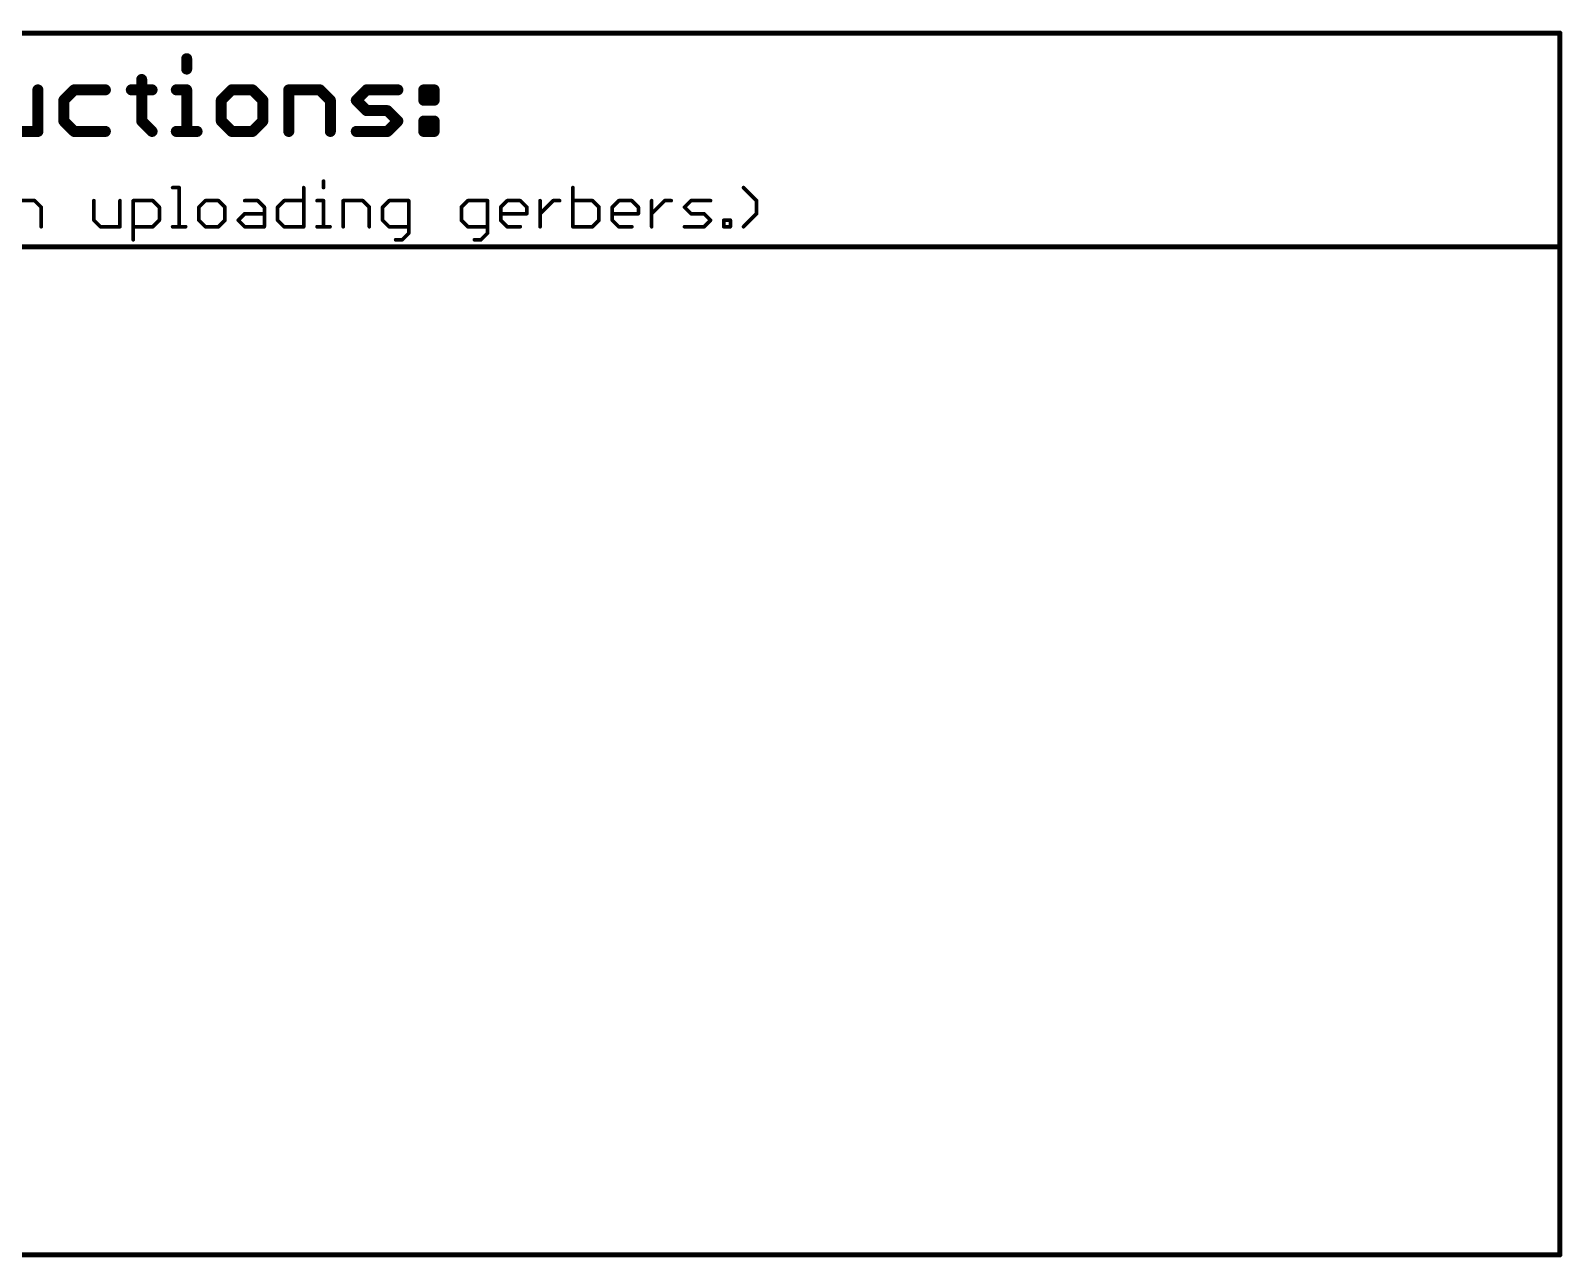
# Model space of a CAD drawing. Extents: x -34 to 73, y -65 to 31.
# Drawn here: x 3.7 to 67.4, y -64.9 to -13.9 of the extents above; entities that cross this region are included whole.
import ezdxf

# ---------------------------------------------------------------- set-up
doc = ezdxf.new("R2010")
doc.units = 0
doc.layers.add('51', color=53, linetype='CONTINUOUS')

msp = doc.modelspace()

# ---------------------------------------------------------------- linework, layer by layer
at = {"layer": '51'}
for points, const_width in [([(-34.29, -13.97), (67.31, -13.97)], 0.2032), ([(67.31, -13.97), (67.31, -22.86)], 0.2032), ([(10.2069, -15.0342), (10.2069, -15.4664)], 0.4572), ([(8.3358, -15.8986), (8.3358, -17.6272)], 0.4572), ([(4.0192, -18.0594), (4.0192, -16.3307)], 0.4572), ([(5.5293, -16.3307), (5.0971, -16.7629)], 0.4572), ([(5.0971, -16.7629), (5.0971, -17.6272)], 0.4572), ([(6.8258, -16.3307), (5.5293, -16.3307)], 0.4572), ([(7.9037, -16.3307), (8.768, -16.3307)], 0.4572), ([(9.7747, -16.3307), (10.2069, -16.3307)], 0.4572), ([(10.2069, -16.3307), (10.2069, -18.0594)], 0.4572), ([(12.0779, -16.3307), (11.6457, -16.7629)], 0.4572), ([(11.6457, -16.7629), (11.6457, -17.6272)], 0.4572), ([(12.9422, -16.3307), (12.0779, -16.3307)], 0.4572), ([(13.3744, -16.7629), (12.9422, -16.3307)], 0.4572), ([(13.3744, -17.6272), (13.3744, -16.7629)], 0.4572), ([(14.4523, -18.0594), (14.4523, -16.3307)], 0.4572), ([(14.4523, -16.3307), (15.7488, -16.3307)], 0.4572), ([(15.7488, -16.3307), (16.181, -16.7629)], 0.4572), ([(16.181, -16.7629), (16.181, -18.0594)], 0.4572), ([(17.2589, -16.7629), (17.691, -16.3307)], 0.4572), ([(17.691, -17.1951), (17.2589, -16.7629)], 0.4572), ([(17.691, -16.3307), (18.9875, -16.3307)], 0.4572), ([(20.0654, -16.3307), (20.4976, -16.3307)], 0.4572), ([(20.0654, -16.7629), (20.0654, -16.3307)], 0.4572), ([(20.4976, -16.7629), (20.0654, -16.7629)], 0.4572), ([(20.4976, -16.3307), (20.4976, -16.7629)], 0.4572), ([(18.5554, -17.1951), (17.691, -17.1951)], 0.4572), ([(18.9875, -17.6272), (18.5554, -17.1951)], 0.4572), ([(2.7227, -18.0594), (4.0192, -18.0594)], 0.4572), ([(5.0971, -17.6272), (5.5293, -18.0594)], 0.4572), ([(5.5293, -18.0594), (6.8258, -18.0594)], 0.4572), ([(8.3358, -17.6272), (8.768, -18.0594)], 0.4572), ([(9.7747, -18.0594), (10.639, -18.0594)], 0.4572), ([(11.6457, -17.6272), (12.0779, -18.0594)], 0.4572), ([(12.0779, -18.0594), (12.9422, -18.0594)], 0.4572), ([(12.9422, -18.0594), (13.3744, -17.6272)], 0.4572), ([(17.2589, -18.0594), (18.5554, -18.0594)], 0.4572), ([(18.5554, -18.0594), (18.9875, -17.6272)], 0.4572), ([(20.0654, -17.6272), (20.4976, -17.6272)], 0.4572), ([(20.0654, -18.0594), (20.0654, -17.6272)], 0.4572), ([(20.4976, -18.0594), (20.0654, -18.0594)], 0.4572), ([(20.4976, -17.6272), (20.4976, -18.0594)], 0.4572), ([(9.6223, -20.3948), (9.8934, -20.3948)], 0.1524), ([(9.8934, -20.3948), (9.8934, -22.0218)], 0.1524), ([(15.0727, -20.3948), (15.0727, -22.0218)], 0.1524), ([(15.8963, -20.1236), (15.8963, -20.3948)], 0.1524), ([(26.2667, -20.3948), (26.2667, -22.0218)], 0.1524), ([(33.9034, -20.9371), (33.361, -20.3948)], 0.1524), ([(3.0736, -20.9371), (3.8871, -20.9371)], 0.1524), ([(3.8871, -20.9371), (4.1583, -21.2083)], 0.1524), ([(6.3479, -20.9371), (6.3479, -21.7506)], 0.1524), ([(7.4326, -22.0218), (7.4326, -20.9371)], 0.1524), ([(7.9851, -22.5641), (7.9851, -20.9371)], 0.1524), ([(7.9851, -20.9371), (8.7986, -20.9371)], 0.1524), ([(8.7986, -20.9371), (9.0698, -21.2083)], 0.1524), ([(10.9849, -20.9371), (10.7137, -21.2083)], 0.1524), ([(11.5272, -20.9371), (10.9849, -20.9371)], 0.1524), ([(11.7984, -21.2083), (11.5272, -20.9371)], 0.1524), ([(12.622, -20.9371), (13.1644, -20.9371)], 0.1524), ([(13.1644, -20.9371), (13.4355, -21.2083)], 0.1524), ([(13.988, -21.2083), (14.2592, -20.9371)], 0.1524), ([(14.2592, -20.9371), (15.0727, -20.9371)], 0.1524), ([(15.6252, -20.9371), (15.8963, -20.9371)], 0.1524), ([(15.8963, -20.9371), (15.8963, -22.0218)], 0.1524), ([(16.7166, -22.0218), (16.7166, -20.9371)], 0.1524), ([(16.7166, -20.9371), (17.5301, -20.9371)], 0.1524), ([(17.5301, -20.9371), (17.8013, -21.2083)], 0.1524), ([(18.6249, -20.9371), (18.3538, -21.2083)], 0.1524), ([(19.4384, -20.9371), (18.6249, -20.9371)], 0.1524), ([(19.4384, -22.293), (19.4384, -20.9371)], 0.1524), ([(21.8992, -20.9371), (21.6281, -21.2083)], 0.1524), ([(22.7127, -20.9371), (21.8992, -20.9371)], 0.1524), ([(22.7127, -22.293), (22.7127, -20.9371)], 0.1524), ([(23.2652, -21.2083), (23.5364, -20.9371)], 0.1524), ([(23.5364, -20.9371), (24.0787, -20.9371)], 0.1524), ([(24.0787, -20.9371), (24.3499, -21.2083)], 0.1524), ([(24.9024, -22.0218), (24.9024, -20.9371)], 0.1524), ([(24.9024, -21.4795), (25.4447, -20.9371)], 0.1524), ([(25.4447, -20.9371), (25.7159, -20.9371)], 0.1524), ([(27.0802, -20.9371), (26.2667, -20.9371)], 0.1524), ([(27.3513, -21.2083), (27.0802, -20.9371)], 0.1524), ([(27.9038, -21.2083), (28.175, -20.9371)], 0.1524), ([(28.175, -20.9371), (28.7173, -20.9371)], 0.1524), ([(28.7173, -20.9371), (28.9885, -21.2083)], 0.1524), ([(29.541, -22.0218), (29.541, -20.9371)], 0.1524), ([(29.541, -21.4795), (30.0833, -20.9371)], 0.1524), ([(30.0833, -20.9371), (30.3545, -20.9371)], 0.1524), ([(30.9053, -21.2083), (31.1765, -20.9371)], 0.1524), ([(31.1765, -20.9371), (31.99, -20.9371)], 0.1524), ([(33.9034, -21.4795), (33.9034, -20.9371)], 0.1524), ([(4.1583, -21.2083), (4.1583, -22.0218)], 0.1524), ([(9.0698, -21.2083), (9.0698, -21.7506)], 0.1524), ([(10.7137, -21.2083), (10.7137, -21.7506)], 0.1524), ([(11.7984, -21.7506), (11.7984, -21.2083)], 0.1524), ([(12.3509, -21.7506), (12.622, -21.4795)], 0.1524), ([(12.622, -21.4795), (13.4355, -21.4795)], 0.1524), ([(13.4355, -21.2083), (13.4355, -22.0218)], 0.1524), ([(13.988, -21.7506), (13.988, -21.2083)], 0.1524), ([(17.8013, -21.2083), (17.8013, -22.0218)], 0.1524), ([(18.3538, -21.2083), (18.3538, -21.7506)], 0.1524), ([(21.6281, -21.2083), (21.6281, -21.7506)], 0.1524), ([(23.2652, -21.7506), (23.2652, -21.2083)], 0.1524), ([(24.3499, -21.4795), (23.2652, -21.4795)], 0.1524), ([(24.3499, -21.2083), (24.3499, -21.4795)], 0.1524), ([(27.3513, -21.7506), (27.3513, -21.2083)], 0.1524), ([(27.9038, -21.7506), (27.9038, -21.2083)], 0.1524), ([(28.9885, -21.4795), (27.9038, -21.4795)], 0.1524), ([(28.9885, -21.2083), (28.9885, -21.4795)], 0.1524), ([(31.1765, -21.4795), (30.9053, -21.2083)], 0.1524), ([(31.7188, -21.4795), (31.1765, -21.4795)], 0.1524), ([(31.99, -21.7506), (31.7188, -21.4795)], 0.1524), ([(33.361, -22.0218), (33.9034, -21.4795)], 0.1524), ([(6.3479, -21.7506), (6.6191, -22.0218)], 0.1524), ([(6.6191, -22.0218), (7.4326, -22.0218)], 0.1524), ([(8.7986, -22.0218), (7.9851, -22.0218)], 0.1524), ([(9.0698, -21.7506), (8.7986, -22.0218)], 0.1524), ([(9.6223, -22.0218), (10.1646, -22.0218)], 0.1524), ([(10.7137, -21.7506), (10.9849, -22.0218)], 0.1524), ([(10.9849, -22.0218), (11.5272, -22.0218)], 0.1524), ([(11.5272, -22.0218), (11.7984, -21.7506)], 0.1524), ([(12.622, -22.0218), (12.3509, -21.7506)], 0.1524), ([(13.4355, -22.0218), (12.622, -22.0218)], 0.1524), ([(14.2592, -22.0218), (13.988, -21.7506)], 0.1524), ([(15.0727, -22.0218), (14.2592, -22.0218)], 0.1524), ([(15.6252, -22.0218), (16.1675, -22.0218)], 0.1524), ([(18.3538, -21.7506), (18.6249, -22.0218)], 0.1524), ([(18.6249, -22.0218), (19.4384, -22.0218)], 0.1524), ([(19.1673, -22.5641), (19.4384, -22.293)], 0.1524), ([(21.6281, -21.7506), (21.8992, -22.0218)], 0.1524), ([(21.8992, -22.0218), (22.7127, -22.0218)], 0.1524), ([(22.4416, -22.5641), (22.7127, -22.293)], 0.1524), ([(23.5364, -22.0218), (23.2652, -21.7506)], 0.1524), ([(24.0787, -22.0218), (23.5364, -22.0218)], 0.1524), ([(26.2667, -22.0218), (27.0802, -22.0218)], 0.1524), ([(27.0802, -22.0218), (27.3513, -21.7506)], 0.1524), ([(28.175, -22.0218), (27.9038, -21.7506)], 0.1524), ([(28.7173, -22.0218), (28.175, -22.0218)], 0.1524), ([(30.9053, -22.0218), (31.7188, -22.0218)], 0.1524), ([(31.7188, -22.0218), (31.99, -21.7506)], 0.1524), ([(32.5425, -22.0218), (32.5425, -21.7506)], 0.1524), ([(32.5425, -21.7506), (32.8136, -21.7506)], 0.1524), ([(32.8136, -22.0218), (32.5425, -22.0218)], 0.1524), ([(32.8136, -21.7506), (32.8136, -22.0218)], 0.1524), ([(-34.29, -22.86), (67.31, -22.86)], 0.2032), ([(18.8961, -22.5641), (19.1673, -22.5641)], 0.1524), ([(22.1704, -22.5641), (22.4416, -22.5641)], 0.1524), ([(67.31, -22.86), (67.31, -64.77)], 0.2032), ([(67.31, -64.77), (-34.29, -64.77)], 0.2032)]:
    msp.add_lwpolyline(points, dxfattribs=dict(at, const_width=const_width))
for points, const_width in [([(67.3608, -13.97, 1), (67.2592, -13.97)], 0.1016), ([(67.31, -14.0208, 1), (67.31, -13.9192)], 0.1016), ([(10.3212, -15.0342, 1), (10.0926, -15.0342)], 0.2286), ([(8.4501, -15.8986, 1), (8.2215, -15.8986)], 0.2286), ([(10.0926, -15.4664, 1), (10.3212, -15.4664)], 0.2286), ([(4.1335, -16.3307, 1), (3.9049, -16.3307)], 0.2286), ([(5.2114, -16.7629, 1), (4.9828, -16.7629)], 0.2286), ([(5.5293, -16.2164, 1), (5.5293, -16.445)], 0.2286), ([(5.6101, -16.4115, 1), (5.4485, -16.2499)], 0.2286), ([(6.8258, -16.445, 1), (6.8258, -16.2164)], 0.2286), ([(7.9037, -16.2164, 1), (7.9037, -16.445)], 0.2286), ([(8.768, -16.445, 1), (8.768, -16.2164)], 0.2286), ([(9.7747, -16.2164, 1), (9.7747, -16.445)], 0.2286), ([(10.3212, -16.3307, 1), (10.0926, -16.3307)], 0.2286), ([(10.2069, -16.445, 1), (10.2069, -16.2164)], 0.2286), ([(11.76, -16.7629, 1), (11.5314, -16.7629)], 0.2286), ([(12.0779, -16.2164, 1), (12.0779, -16.445)], 0.2286), ([(12.1587, -16.4115, 1), (11.9971, -16.2499)], 0.2286), ([(13.0231, -16.2499, 1), (12.8614, -16.4115)], 0.2286), ([(12.9422, -16.445, 1), (12.9422, -16.2164)], 0.2286), ([(13.4887, -16.7629, 1), (13.2601, -16.7629)], 0.2286), ([(14.5666, -16.3307, 1), (14.338, -16.3307)], 0.2286), ([(14.4523, -16.2164, 1), (14.4523, -16.445)], 0.2286), ([(15.8296, -16.2499, 1), (15.668, -16.4115)], 0.2286), ([(15.7488, -16.445, 1), (15.7488, -16.2164)], 0.2286), ([(16.2953, -16.7629, 1), (16.0667, -16.7629)], 0.2286), ([(17.3397, -16.6821, 1), (17.178, -16.8437)], 0.2286), ([(17.691, -16.2164, 1), (17.691, -16.445)], 0.2286), ([(17.7718, -16.4115, 1), (17.6102, -16.2499)], 0.2286), ([(18.9875, -16.445, 1), (18.9875, -16.2164)], 0.2286), ([(20.0654, -16.2164, 1), (20.0654, -16.445)], 0.2286), ([(20.1797, -16.3307, 1), (19.9511, -16.3307)], 0.2286), ([(20.0654, -16.6486, 1), (20.0654, -16.8772)], 0.2286), ([(20.6119, -16.3307, 1), (20.3833, -16.3307)], 0.2286), ([(20.4976, -16.445, 1), (20.4976, -16.2164)], 0.2286), ([(20.4976, -16.8772, 1), (20.4976, -16.6486)], 0.2286), ([(5.0163, -16.6821, 1), (5.1779, -16.8437)], 0.2286), ([(11.5649, -16.6821, 1), (11.7266, -16.8437)], 0.2286), ([(13.2936, -16.8437, 1), (13.4552, -16.6821)], 0.2286), ([(16.1001, -16.8437, 1), (16.2618, -16.6821)], 0.2286), ([(17.178, -16.6821, 1), (17.3397, -16.8437)], 0.2286), ([(17.691, -17.0808, 1), (17.691, -17.3094)], 0.2286), ([(17.6102, -17.2759, 1), (17.7718, -17.1142)], 0.2286), ([(18.6362, -17.1142, 1), (18.4745, -17.2759)], 0.2286), ([(18.5554, -17.3094, 1), (18.5554, -17.0808)], 0.2286), ([(19.9511, -16.7629, 1), (20.1797, -16.7629)], 0.2286), ([(20.3833, -16.7629, 1), (20.6119, -16.7629)], 0.2286), ([(4.0192, -18.1737, 1), (4.0192, -17.9451)], 0.2286), ([(5.1779, -17.5464, 1), (5.0163, -17.7081)], 0.2286), ([(4.9828, -17.6272, 1), (5.2114, -17.6272)], 0.2286), ([(5.5293, -17.9451, 1), (5.5293, -18.1737)], 0.2286), ([(6.8258, -18.1737, 1), (6.8258, -17.9451)], 0.2286), ([(8.4167, -17.5464, 1), (8.255, -17.7081)], 0.2286), ([(8.2215, -17.6272, 1), (8.4501, -17.6272)], 0.2286), ([(9.7747, -17.9451, 1), (9.7747, -18.1737)], 0.2286), ([(10.639, -18.1737, 1), (10.639, -17.9451)], 0.2286), ([(11.7266, -17.5464, 1), (11.5649, -17.7081)], 0.2286), ([(11.5314, -17.6272, 1), (11.76, -17.6272)], 0.2286), ([(12.0779, -17.9451, 1), (12.0779, -18.1737)], 0.2286), ([(12.9422, -18.1737, 1), (12.9422, -17.9451)], 0.2286), ([(13.2601, -17.6272, 1), (13.4887, -17.6272)], 0.2286), ([(13.4552, -17.7081, 1), (13.2936, -17.5464)], 0.2286), ([(17.2589, -17.9451, 1), (17.2589, -18.1737)], 0.2286), ([(18.5554, -18.1737, 1), (18.5554, -17.9451)], 0.2286), ([(19.0684, -17.7081, 1), (18.9067, -17.5464)], 0.2286), ([(18.9067, -17.7081, 1), (19.0684, -17.5464)], 0.2286), ([(20.0654, -17.5129, 1), (20.0654, -17.7415)], 0.2286), ([(20.1797, -17.6272, 1), (19.9511, -17.6272)], 0.2286), ([(20.0654, -17.9451, 1), (20.0654, -18.1737)], 0.2286), ([(20.6119, -17.6272, 1), (20.3833, -17.6272)], 0.2286), ([(20.4976, -17.7415, 1), (20.4976, -17.5129)], 0.2286), ([(20.4976, -18.1737, 1), (20.4976, -17.9451)], 0.2286), ([(3.9049, -18.0594, 1), (4.1335, -18.0594)], 0.2286), ([(5.4485, -18.1402, 1), (5.6101, -17.9786)], 0.2286), ([(8.6872, -18.1402, 1), (8.8488, -17.9786)], 0.2286), ([(10.0926, -18.0594, 1), (10.3212, -18.0594)], 0.2286), ([(11.9971, -18.1402, 1), (12.1587, -17.9786)], 0.2286), ([(12.8614, -17.9786, 1), (13.0231, -18.1402)], 0.2286), ([(14.338, -18.0594, 1), (14.5666, -18.0594)], 0.2286), ([(16.0667, -18.0594, 1), (16.2953, -18.0594)], 0.2286), ([(18.4745, -17.9786, 1), (18.6362, -18.1402)], 0.2286), ([(19.9511, -18.0594, 1), (20.1797, -18.0594)], 0.2286), ([(20.3833, -18.0594, 1), (20.6119, -18.0594)], 0.2286), ([(9.6223, -20.3567, 1), (9.6223, -20.4329)], 0.0762), ([(9.9315, -20.3948, 1), (9.8553, -20.3948)], 0.0762), ([(9.8934, -20.4329, 1), (9.8934, -20.3567)], 0.0762), ([(15.1108, -20.3948, 1), (15.0346, -20.3948)], 0.0762), ([(15.9344, -20.1236, 1), (15.8582, -20.1236)], 0.0762), ([(15.8582, -20.3948, 1), (15.9344, -20.3948)], 0.0762), ([(26.3048, -20.3948, 1), (26.2286, -20.3948)], 0.0762), ([(33.388, -20.3679, 1), (33.3341, -20.4218)], 0.0762), ([(3.9141, -20.9102, 1), (3.8602, -20.9641)], 0.0762), ([(3.8871, -20.9752, 1), (3.8871, -20.899)], 0.0762), ([(6.3861, -20.9371, 1), (6.3098, -20.9371)], 0.0762), ([(7.4707, -20.9371, 1), (7.3945, -20.9371)], 0.0762), ([(8.0232, -20.9371, 1), (7.947, -20.9371)], 0.0762), ([(7.9851, -20.899, 1), (7.9851, -20.9752)], 0.0762), ([(8.8255, -20.9102, 1), (8.7717, -20.9641)], 0.0762), ([(8.7986, -20.9752, 1), (8.7986, -20.899)], 0.0762), ([(10.9849, -20.899, 1), (10.9849, -20.9752)], 0.0762), ([(11.0118, -20.9641, 1), (10.9579, -20.9102)], 0.0762), ([(11.5541, -20.9102, 1), (11.5003, -20.9641)], 0.0762), ([(11.5272, -20.9752, 1), (11.5272, -20.899)], 0.0762), ([(12.622, -20.899, 1), (12.622, -20.9752)], 0.0762), ([(13.1913, -20.9102, 1), (13.1374, -20.9641)], 0.0762), ([(13.1644, -20.9752, 1), (13.1644, -20.899)], 0.0762), ([(14.2592, -20.899, 1), (14.2592, -20.9752)], 0.0762), ([(14.2861, -20.9641, 1), (14.2322, -20.9102)], 0.0762), ([(15.0727, -20.9752, 1), (15.0727, -20.899)], 0.0762), ([(15.6252, -20.899, 1), (15.6252, -20.9752)], 0.0762), ([(15.9344, -20.9371, 1), (15.8582, -20.9371)], 0.0762), ([(15.8963, -20.9752, 1), (15.8963, -20.899)], 0.0762), ([(16.7547, -20.9371, 1), (16.6785, -20.9371)], 0.0762), ([(16.7166, -20.899, 1), (16.7166, -20.9752)], 0.0762), ([(17.557, -20.9102, 1), (17.5032, -20.9641)], 0.0762), ([(17.5301, -20.9752, 1), (17.5301, -20.899)], 0.0762), ([(18.6249, -20.899, 1), (18.6249, -20.9752)], 0.0762), ([(18.6519, -20.9641, 1), (18.598, -20.9102)], 0.0762), ([(19.4765, -20.9371, 1), (19.4003, -20.9371)], 0.0762), ([(19.4384, -20.9752, 1), (19.4384, -20.899)], 0.0762), ([(21.8992, -20.899, 1), (21.8992, -20.9752)], 0.0762), ([(21.9262, -20.9641, 1), (21.8723, -20.9102)], 0.0762), ([(22.7508, -20.9371, 1), (22.6746, -20.9371)], 0.0762), ([(22.7127, -20.9752, 1), (22.7127, -20.899)], 0.0762), ([(23.5364, -20.899, 1), (23.5364, -20.9752)], 0.0762), ([(23.5633, -20.9641, 1), (23.5095, -20.9102)], 0.0762), ([(24.1057, -20.9102, 1), (24.0518, -20.9641)], 0.0762), ([(24.0787, -20.9752, 1), (24.0787, -20.899)], 0.0762), ([(24.9405, -20.9371, 1), (24.8643, -20.9371)], 0.0762), ([(25.4447, -20.899, 1), (25.4447, -20.9752)], 0.0762), ([(25.4717, -20.9641, 1), (25.4178, -20.9102)], 0.0762), ([(25.7159, -20.9752, 1), (25.7159, -20.899)], 0.0762), ([(26.2667, -20.899, 1), (26.2667, -20.9752)], 0.0762), ([(27.1071, -20.9102, 1), (27.0532, -20.9641)], 0.0762), ([(27.0802, -20.9752, 1), (27.0802, -20.899)], 0.0762), ([(28.175, -20.899, 1), (28.175, -20.9752)], 0.0762), ([(28.2019, -20.9641, 1), (28.1481, -20.9102)], 0.0762), ([(28.7443, -20.9102, 1), (28.6904, -20.9641)], 0.0762), ([(28.7173, -20.9752, 1), (28.7173, -20.899)], 0.0762), ([(29.5791, -20.9371, 1), (29.5029, -20.9371)], 0.0762), ([(30.0833, -20.899, 1), (30.0833, -20.9752)], 0.0762), ([(30.1103, -20.9641, 1), (30.0564, -20.9102)], 0.0762), ([(30.3545, -20.9752, 1), (30.3545, -20.899)], 0.0762), ([(31.1765, -20.899, 1), (31.1765, -20.9752)], 0.0762), ([(31.2034, -20.9641, 1), (31.1495, -20.9102)], 0.0762), ([(31.99, -20.9752, 1), (31.99, -20.899)], 0.0762), ([(33.9415, -20.9371, 1), (33.8653, -20.9371)], 0.0762), ([(33.8764, -20.9641, 1), (33.9303, -20.9102)], 0.0762), ([(4.1964, -21.2083, 1), (4.1202, -21.2083)], 0.0762), ([(4.1314, -21.2352, 1), (4.1852, -21.1814)], 0.0762), ([(9.1079, -21.2083, 1), (9.0317, -21.2083)], 0.0762), ([(9.0428, -21.2352, 1), (9.0967, -21.1814)], 0.0762), ([(10.7518, -21.2083, 1), (10.6756, -21.2083)], 0.0762), ([(10.6868, -21.1814, 1), (10.7406, -21.2352)], 0.0762), ([(11.8365, -21.2083, 1), (11.7603, -21.2083)], 0.0762), ([(11.7714, -21.2352, 1), (11.8253, -21.1814)], 0.0762), ([(12.622, -21.4414, 1), (12.622, -21.5176)], 0.0762), ([(12.649, -21.5064, 1), (12.5951, -21.4525)], 0.0762), ([(13.4736, -21.2083, 1), (13.3974, -21.2083)], 0.0762), ([(13.4086, -21.2352, 1), (13.4625, -21.1814)], 0.0762), ([(13.4355, -21.5176, 1), (13.4355, -21.4414)], 0.0762), ([(14.0261, -21.2083, 1), (13.9499, -21.2083)], 0.0762), ([(13.9611, -21.1814, 1), (14.015, -21.2352)], 0.0762), ([(17.8394, -21.2083, 1), (17.7632, -21.2083)], 0.0762), ([(17.7743, -21.2352, 1), (17.8282, -21.1814)], 0.0762), ([(18.3919, -21.2083, 1), (18.3157, -21.2083)], 0.0762), ([(18.3268, -21.1814, 1), (18.3807, -21.2352)], 0.0762), ([(21.6662, -21.2083, 1), (21.59, -21.2083)], 0.0762), ([(21.6011, -21.1814, 1), (21.655, -21.2352)], 0.0762), ([(23.3033, -21.2083, 1), (23.2271, -21.2083)], 0.0762), ([(23.2652, -21.4414, 1), (23.2652, -21.5176)], 0.0762), ([(23.2383, -21.1814, 1), (23.2922, -21.2352)], 0.0762), ([(24.388, -21.2083, 1), (24.3118, -21.2083)], 0.0762), ([(24.3118, -21.4795, 1), (24.388, -21.4795)], 0.0762), ([(24.3229, -21.2352, 1), (24.3768, -21.1814)], 0.0762), ([(24.3499, -21.5176, 1), (24.3499, -21.4414)], 0.0762), ([(24.8754, -21.4525, 1), (24.9293, -21.5064)], 0.0762), ([(27.3894, -21.2083, 1), (27.3132, -21.2083)], 0.0762), ([(27.3244, -21.2352, 1), (27.3783, -21.1814)], 0.0762), ([(27.9419, -21.2083, 1), (27.8657, -21.2083)], 0.0762), ([(27.9038, -21.4414, 1), (27.9038, -21.5176)], 0.0762), ([(27.8769, -21.1814, 1), (27.9308, -21.2352)], 0.0762), ([(29.0266, -21.2083, 1), (28.9504, -21.2083)], 0.0762), ([(28.9504, -21.4795, 1), (29.0266, -21.4795)], 0.0762), ([(28.9616, -21.2352, 1), (29.0154, -21.1814)], 0.0762), ([(28.9885, -21.5176, 1), (28.9885, -21.4414)], 0.0762), ([(29.5141, -21.4525, 1), (29.5679, -21.5064)], 0.0762), ([(30.9322, -21.1814, 1), (30.8784, -21.2352)], 0.0762), ([(30.8784, -21.1814, 1), (30.9322, -21.2352)], 0.0762), ([(31.1765, -21.4414, 1), (31.1765, -21.5176)], 0.0762), ([(31.1495, -21.5064, 1), (31.2034, -21.4525)], 0.0762), ([(31.7457, -21.4525, 1), (31.6918, -21.5064)], 0.0762), ([(31.7188, -21.5176, 1), (31.7188, -21.4414)], 0.0762), ([(33.8653, -21.4795, 1), (33.9415, -21.4795)], 0.0762), ([(33.9303, -21.5064, 1), (33.8764, -21.4525)], 0.0762), ([(4.1202, -22.0218, 1), (4.1964, -22.0218)], 0.0762), ([(6.3749, -21.7237, 1), (6.321, -21.7776)], 0.0762), ([(6.3098, -21.7506, 1), (6.3861, -21.7506)], 0.0762), ([(6.6191, -21.9837, 1), (6.6191, -22.0599)], 0.0762), ([(6.5922, -22.0487, 1), (6.6461, -21.9949)], 0.0762), ([(7.3945, -22.0218, 1), (7.4707, -22.0218)], 0.0762), ([(7.4326, -22.0599, 1), (7.4326, -21.9837)], 0.0762), ([(7.9851, -21.9837, 1), (7.9851, -22.0599)], 0.0762), ([(8.7717, -21.9949, 1), (8.8255, -22.0487)], 0.0762), ([(8.7986, -22.0599, 1), (8.7986, -21.9837)], 0.0762), ([(9.0317, -21.7506, 1), (9.1079, -21.7506)], 0.0762), ([(9.0967, -21.7776, 1), (9.0428, -21.7237)], 0.0762), ([(9.6223, -21.9837, 1), (9.6223, -22.0599)], 0.0762), ([(9.8553, -22.0218, 1), (9.9315, -22.0218)], 0.0762), ([(10.1646, -22.0599, 1), (10.1646, -21.9837)], 0.0762), ([(10.7406, -21.7237, 1), (10.6868, -21.7776)], 0.0762), ([(10.6756, -21.7506, 1), (10.7518, -21.7506)], 0.0762), ([(10.9849, -21.9837, 1), (10.9849, -22.0599)], 0.0762), ([(10.9579, -22.0487, 1), (11.0118, -21.9949)], 0.0762), ([(11.5003, -21.9949, 1), (11.5541, -22.0487)], 0.0762), ([(11.5272, -22.0599, 1), (11.5272, -21.9837)], 0.0762), ([(11.7603, -21.7506, 1), (11.8365, -21.7506)], 0.0762), ([(11.8253, -21.7776, 1), (11.7714, -21.7237)], 0.0762), ([(12.3778, -21.7237, 1), (12.3239, -21.7776)], 0.0762), ([(12.3239, -21.7237, 1), (12.3778, -21.7776)], 0.0762), ([(12.622, -21.9837, 1), (12.622, -22.0599)], 0.0762), ([(12.5951, -22.0487, 1), (12.649, -21.9949)], 0.0762), ([(13.3974, -22.0218, 1), (13.4736, -22.0218)], 0.0762), ([(13.4355, -22.0599, 1), (13.4355, -21.9837)], 0.0762), ([(14.015, -21.7237, 1), (13.9611, -21.7776)], 0.0762), ([(13.9499, -21.7506, 1), (14.0261, -21.7506)], 0.0762), ([(14.2592, -21.9837, 1), (14.2592, -22.0599)], 0.0762), ([(14.2322, -22.0487, 1), (14.2861, -21.9949)], 0.0762), ([(15.0346, -22.0218, 1), (15.1108, -22.0218)], 0.0762), ([(15.0727, -22.0599, 1), (15.0727, -21.9837)], 0.0762), ([(15.6252, -21.9837, 1), (15.6252, -22.0599)], 0.0762), ([(15.8582, -22.0218, 1), (15.9344, -22.0218)], 0.0762), ([(16.1675, -22.0599, 1), (16.1675, -21.9837)], 0.0762), ([(16.6785, -22.0218, 1), (16.7547, -22.0218)], 0.0762), ([(17.7632, -22.0218, 1), (17.8394, -22.0218)], 0.0762), ([(18.3807, -21.7237, 1), (18.3268, -21.7776)], 0.0762), ([(18.3157, -21.7506, 1), (18.3919, -21.7506)], 0.0762), ([(18.6249, -21.9837, 1), (18.6249, -22.0599)], 0.0762), ([(18.598, -22.0487, 1), (18.6519, -21.9949)], 0.0762), ([(19.4003, -22.293, 1), (19.4765, -22.293)], 0.0762), ([(19.4654, -22.3199, 1), (19.4115, -22.266)], 0.0762), ([(19.4384, -22.0599, 1), (19.4384, -21.9837)], 0.0762), ([(21.655, -21.7237, 1), (21.6011, -21.7776)], 0.0762), ([(21.59, -21.7506, 1), (21.6662, -21.7506)], 0.0762), ([(21.8992, -21.9837, 1), (21.8992, -22.0599)], 0.0762), ([(21.8723, -22.0487, 1), (21.9262, -21.9949)], 0.0762), ([(22.6746, -22.293, 1), (22.7508, -22.293)], 0.0762), ([(22.7397, -22.3199, 1), (22.6858, -22.266)], 0.0762), ([(22.7127, -22.0599, 1), (22.7127, -21.9837)], 0.0762), ([(23.2922, -21.7237, 1), (23.2383, -21.7776)], 0.0762), ([(23.2271, -21.7506, 1), (23.3033, -21.7506)], 0.0762), ([(23.5364, -21.9837, 1), (23.5364, -22.0599)], 0.0762), ([(23.5095, -22.0487, 1), (23.5633, -21.9949)], 0.0762), ([(24.0787, -22.0599, 1), (24.0787, -21.9837)], 0.0762), ([(24.8643, -22.0218, 1), (24.9405, -22.0218)], 0.0762), ([(26.2667, -21.9837, 1), (26.2667, -22.0599)], 0.0762), ([(26.2286, -22.0218, 1), (26.3048, -22.0218)], 0.0762), ([(27.0532, -21.9949, 1), (27.1071, -22.0487)], 0.0762), ([(27.0802, -22.0599, 1), (27.0802, -21.9837)], 0.0762), ([(27.3132, -21.7506, 1), (27.3894, -21.7506)], 0.0762), ([(27.3783, -21.7776, 1), (27.3244, -21.7237)], 0.0762), ([(27.9308, -21.7237, 1), (27.8769, -21.7776)], 0.0762), ([(27.8657, -21.7506, 1), (27.9419, -21.7506)], 0.0762), ([(28.175, -21.9837, 1), (28.175, -22.0599)], 0.0762), ([(28.1481, -22.0487, 1), (28.2019, -21.9949)], 0.0762), ([(28.7173, -22.0599, 1), (28.7173, -21.9837)], 0.0762), ([(29.5029, -22.0218, 1), (29.5791, -22.0218)], 0.0762), ([(30.9053, -21.9837, 1), (30.9053, -22.0599)], 0.0762), ([(31.6918, -21.9949, 1), (31.7457, -22.0487)], 0.0762), ([(31.7188, -22.0599, 1), (31.7188, -21.9837)], 0.0762), ([(32.0169, -21.7776, 1), (31.963, -21.7237)], 0.0762), ([(31.963, -21.7776, 1), (32.0169, -21.7237)], 0.0762), ([(32.5806, -21.7506, 1), (32.5044, -21.7506)], 0.0762), ([(32.5425, -21.7125, 1), (32.5425, -21.7887)], 0.0762), ([(32.5425, -21.9837, 1), (32.5425, -22.0599)], 0.0762), ([(32.5044, -22.0218, 1), (32.5806, -22.0218)], 0.0762), ([(32.8517, -21.7506, 1), (32.7755, -21.7506)], 0.0762), ([(32.7755, -22.0218, 1), (32.8517, -22.0218)], 0.0762), ([(32.8136, -21.7887, 1), (32.8136, -21.7125)], 0.0762), ([(32.8136, -22.0599, 1), (32.8136, -21.9837)], 0.0762), ([(33.3341, -21.9949, 1), (33.388, -22.0487)], 0.0762), ([(7.947, -22.5641, 1), (8.0232, -22.5641)], 0.0762), ([(18.8961, -22.526, 1), (18.8961, -22.6022)], 0.0762), ([(19.1403, -22.5372, 1), (19.1942, -22.5911)], 0.0762), ([(19.1673, -22.6022, 1), (19.1673, -22.526)], 0.0762), ([(22.1704, -22.526, 1), (22.1704, -22.6022)], 0.0762), ([(22.4146, -22.5372, 1), (22.4685, -22.5911)], 0.0762), ([(22.4416, -22.6022, 1), (22.4416, -22.526)], 0.0762), ([(67.3608, -22.86, 1), (67.2592, -22.86)], 0.1016), ([(67.2592, -22.86, 1), (67.3608, -22.86)], 0.1016), ([(67.31, -22.9108, 1), (67.31, -22.8092)], 0.1016), ([(67.2592, -64.77, 1), (67.3608, -64.77)], 0.1016), ([(67.31, -64.8208, 1), (67.31, -64.7192)], 0.1016)]:
    msp.add_lwpolyline(points, format="xyb", dxfattribs=dict(at, const_width=const_width))

doc.saveas('drawing.dxf')
